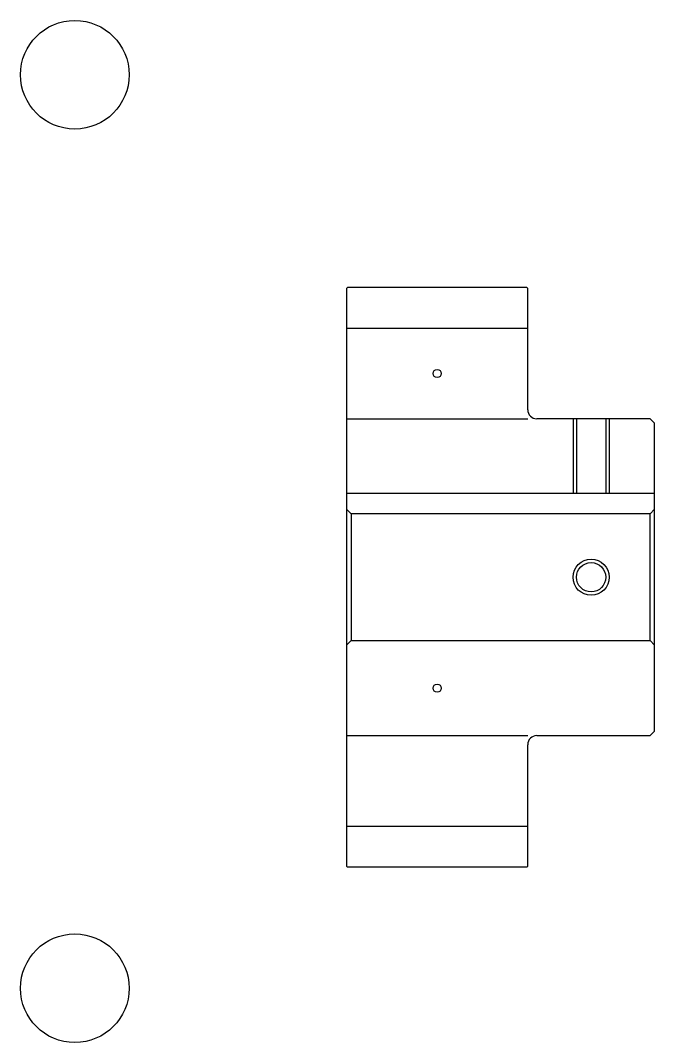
# Model space of a CAD drawing. Header units: metres. Extents: x 86 to 308, y 71 to 184.
# Drawn here: x 85.5 to 155.5, y 70.8 to 183.8 of the extents above.
import ezdxf

# ---------------------------------------------------------------- set-up
doc = ezdxf.new("R2010")
doc.units = ezdxf.units.M

msp = doc.modelspace()

# ---------------------------------------------------------------- linework, layer by layer
at = {"color": 4}
for p, q in [((121.5, 149.75), (141.5, 149.75)), ((121.5, 139.75), (141.5, 139.75)), ((121.5, 131.550003), (155.5, 131.550003)), ((122, 129.25), (122, 115.25)), ((155, 129.25), (155.5, 129.75)), ((155, 115.25), (155.5, 114.75)), ((121.5, 104.75), (141.5, 104.75)), ((121.5, 94.75), (141.5, 94.75))]:
    msp.add_line(p, q, dxfattribs=at)
for points in [[(141.5, 140.75), (141.5, 154.149994), (141.399994, 154.25), (121.599998, 154.25), (121.5, 154.149994), (121.5, 114.75)], [(142.5, 104.75), (155, 104.75), (155.5, 105.25), (155.5, 139.25), (155, 139.75), (142.5, 139.75)], [(146.5, 139.75), (146.5, 131.550003)], [(146.880005, 139.75), (146.880005, 131.550003)], [(150.119995, 139.75), (150.119995, 131.550003)], [(150.5, 139.75), (150.5, 131.550003)], [(121.5, 114.75), (122, 115.25), (155, 115.25), (155, 129.25), (122, 129.25), (121.5, 129.75)], [(121.5, 114.75), (121.5, 90.349998), (121.599998, 90.25), (141.399994, 90.25), (141.5, 90.349998), (141.5, 103.75)]]:
    msp.add_lwpolyline(points, dxfattribs=at)
at = {"color": 5}
for centre, radius in [((91.5, 177.75), 6), ((131.5, 144.75), 0.45), ((131.5, 110), 0.45), ((91.5, 76.849998), 6)]:
    msp.add_circle(centre, radius, dxfattribs=at)
at = {"color": 7}
msp.add_circle((148.5, 122.25), 2, dxfattribs=at)
at = {"color": 4}
msp.add_circle((148.5, 122.25), 1.62, dxfattribs=at)
for centre, start, end in [((142.5, 140.75), 180, 270), ((142.5, 103.75), 90, 180)]:
    msp.add_arc(centre, 1, start, end, dxfattribs=at)

doc.saveas('drawing.dxf')
